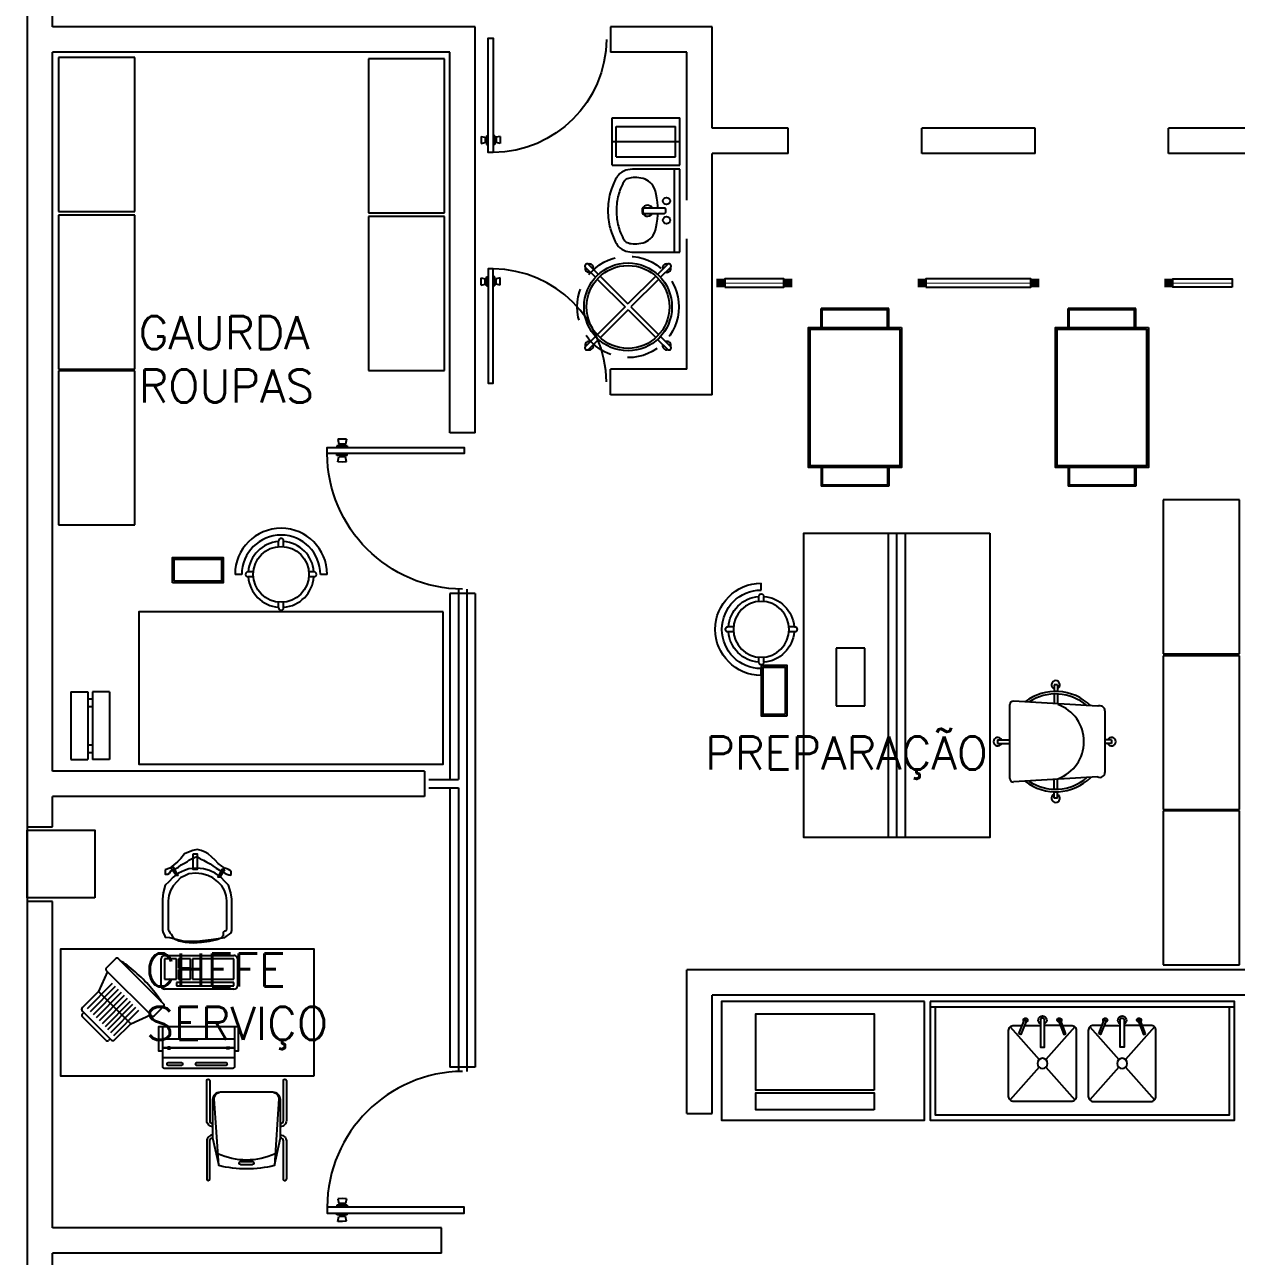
# Model space of a CAD drawing. Extents: x -358 to -207, y -206 to -105.
# Drawn here: x -270.93 to -263.73, y -143.55 to -136.27 of the extents above; entities that cross this region are included whole.
import ezdxf

# ---------------------------------------------------------------- set-up
doc = ezdxf.new("R2010")
doc.units = 0
doc.header["$LTSCALE"] = 1.5
doc.header["$MEASUREMENT"] = 0
doc.linetypes.add('HIDDEN', pattern=[0.375, 0.25, -0.125])
doc.linetypes.add('HIDDEN2', pattern=[0.1875, 0.125, -0.0625])
doc.layers.get('0').update_dxf_attribs({"linetype": 'CONTINUOUS'})
for name, color, linetype in [('9CCOLUMNA', 5, 'CONTINUOUS'), ('AREAS', 253, 'CONTINUOUS'), ('CCPTAS', 6, 'CONTINUOUS'), ('MOB', 8, 'CONTINUOUS'), ('MSAN', 6, 'CONTINUOUS'), ('MURETE', 4, 'CONTINUOUS'), ('PUERTAS', 6, 'CONTINUOUS'), ('RCMURO01', 3, 'CONTINUOUS'), ('VENT', 6, 'CONTINUOUS')]:
    doc.layers.add(name, color=color, linetype=linetype)
doc.styles.add('REG-60', font='ROMANS.shx', dxfattribs={"height": 0.195})

# ---------------------------------------------------------------- blocks, each defined once
blk = doc.blocks.new('BAN-G')
for p, q in [((-0.015, 0.1973), (-0.015, 0.1643)), ((0.015, 0.1973), (0.015, 0.1643)), ((-0.195, 0.015), (-0.1643, 0.015)), ((0.1643, 0.015), (0.195, 0.015)), ((-0.195, -0.015), (-0.1643, -0.015)), ((0.1643, -0.015), (0.195, -0.015)), ((-0.015, -0.1643), (-0.015, -0.1973)), ((0.015, -0.1643), (0.015, -0.1973))]:
    blk.add_line(p, q)
blk.add_circle((0, 0), 0.165)
for centre, radius, start, end in [((0, 0), 0.195, 94.41173, 175.58827), ((0, 0.1973), 0.015, 0, 180), ((0, 0), 0.195, 4.41173, 85.58827), ((-0.195, 0), 0.015, 87.73372, 272.26628), ((0.195, 0), 0.015, 267.73372, 92.26628), ((0, 0), 0.195, 184.41173, 265.58827), ((0, 0), 0.195, 274.41173, 355.58827), ((0, -0.1973), 0.015, 180, 0)]:
    blk.add_arc(centre, radius, start, end)
blk = doc.blocks.new('BGR')
at = {"layer": 'MOB'}
for p, q in [((-0.2725, 0), (-0.2325, 0)), ((0.2325, 0), (0.2725, 0))]:
    blk.add_line(p, q, dxfattribs=at)
for radius in [0.2725, 0.2325]:
    blk.add_arc((0, 0), radius, 180, 0, dxfattribs=at)
blk.add_blockref('BAN-G', (0, 0), dxfattribs=at)
blk = doc.blocks.new('CARRO-EST')
at = {"layer": 'MOB'}
for p, q in [((-0.525, 0.075), (-0.525, 0.475)), ((-0.4135, 0.475), (-0.525, 0.475)), ((-0.518, 0.082), (-0.518, 0.468)), ((-0.4135, 0.468), (-0.518, 0.468)), ((0.4135, 0.475), (0.525, 0.475)), ((0.4135, 0.468), (0.518, 0.468)), ((0.518, 0.082), (0.518, 0.468)), ((0.525, 0.075), (0.525, 0.475)), ((-0.4135, 0.075), (-0.525, 0.075)), ((-0.4135, 0.082), (-0.518, 0.082)), ((0.4135, 0.082), (0.518, 0.082)), ((0.4135, 0.075), (0.525, 0.075))]:
    blk.add_line(p, q, dxfattribs=at)
for points in [[(-0.4135, 0), (0.4135, 0), (0.4135, 0.55), (-0.4135, 0.55)], [(-0.4035, 0.01), (0.4035, 0.01), (0.4035, 0.54), (-0.4035, 0.54)]]:
    blk.add_lwpolyline(points, close=True, dxfattribs=at)
blk = doc.blocks.new('ANAQUEL')
for p, q in [((0.455, 0.45), (-0.455, 0.45)), ((-0.455, 0.45), (-0.455, 0)), ((0.455, 0), (0.455, 0.45)), ((-0.455, 0), (0.455, 0))]:
    blk.add_line(p, q)
blk = doc.blocks.new('CPRS')
for p, q in [((-0.0122, 0.2597), (-0.0122, 0.3453)), ((0.0122, 0.2597), (0.0122, 0.3453)), ((-0.0122, 0.0125), (-0.0122, 0.2447)), ((0.0122, 0.0125), (0.0122, 0.2447)), ((-0.3452, 0.0125), (-0.2597, 0.0125)), ((-0.2447, 0.0125), (-0.0122, 0.0125)), ((0.0122, 0.0125), (0.2447, 0.0125)), ((0.2597, 0.0125), (0.3452, 0.0125)), ((-0.3452, -0.0125), (-0.2597, -0.0125)), ((-0.2447, -0.0125), (-0.0122, -0.0125)), ((-0.0122, -0.2447), (-0.0122, -0.0125)), ((0.0122, -0.2447), (0.0122, -0.0125)), ((0.0122, -0.0125), (0.2447, -0.0125)), ((0.2597, -0.0125), (0.3452, -0.0125)), ((-0.0122, -0.3453), (-0.0122, -0.2597)), ((0.0122, -0.3453), (0.0122, -0.2597))]:
    blk.add_line(p, q)
at = {"linetype": 'HIDDEN2'}
blk.add_circle((0, 0), 0.3, dxfattribs=at)
for radius in [0.26, 0.245]:
    blk.add_circle((0, 0), radius)
for centre, radius, start, end in [((0, 0.3235), 0.025, 119.14097, 240.80131), ((0, 0.3425), 0.0125, 13.1141, 166.8859), ((0, 0.3235), 0.025, 299.19869, 60.85903), ((-0.3425, 0), 0.0125, 103.1141, 256.8859), ((-0.3235, 0), 0.025, 30, 150.85903), ((0.3235, 0), 0.025, 30, 150), ((0.3425, 0), 0.0125, 283.1141, 76.8859), ((-0.3235, 0), 0.025, 209.14097, 330), ((0.3235, 0), 0.025, 210, 330), ((0, -0.3235), 0.025, 119.14097, 240.85903), ((0, -0.3425), 0.0125, 193.1141, 346.8859), ((0, -0.3235), 0.025, 299.14097, 60.85903)]:
    blk.add_arc(centre, radius, start, end)
blk = doc.blocks.new('PUERTA')
at = {"color": 0}
for p, q in [((-1.243, 0.995), (-1.242, 1.032)), ((-1.242, 1.032), (-1.202, 1.024)), ((-1.202, 0.969), (-1.202, 1.024)), ((-1.188, 0.955), (-1.188, 1.042)), ((-1.188, 1.042), (-1.175, 1.042)), ((-1.108, 1.042), (-1.121, 1.042)), ((-1.108, 0.955), (-1.108, 1.042)), ((-1.055, 1.032), (-1.095, 1.024)), ((-1.095, 0.969), (-1.095, 1.024)), ((-1.053, 0.995), (-1.055, 1.032)), ((-1.241, 0.962), (-1.243, 0.995)), ((-1.241, 0.962), (-1.202, 0.969)), ((-1.202, 1.016), (-1.188, 1.016)), ((-1.202, 0.976), (-1.188, 0.976)), ((-1.188, 0.955), (-1.175, 0.955)), ((-1.108, 0.955), (-1.121, 0.955)), ((-1.095, 1.016), (-1.108, 1.016)), ((-1.095, 0.976), (-1.108, 0.976)), ((-1.055, 0.962), (-1.095, 0.969)), ((-1.055, 0.962), (-1.053, 0.995))]:
    blk.add_line(p, q, dxfattribs=at)
blk.add_lwpolyline([(-1.123, 1.122), (-1.174, 1.122), (-1.174, -0.013), (-1.123, -0.013), (-1.123, 1.121)], dxfattribs=at)
blk.add_arc((-1.132, -0.01), 1.132, 0.5231, 89.5602, dxfattribs=at)
blk = doc.blocks.new('B-CAMP')
for p, q in [((-0.2, -0.14), (-0.2, 0.14)), ((-0.2, 0.14), (0.2, 0.14)), ((-0.175, -0.09), (-0.175, 0.09)), ((-0.175, 0.09), (0.175, 0.09)), ((0.175, -0.09), (0.175, 0.09)), ((0.2, -0.14), (0.2, 0.14)), ((-0.2, 0), (0.2, 0)), ((-0.2, -0.14), (0.2, -0.14)), ((-0.175, -0.09), (0.175, -0.09))]:
    blk.add_line(p, q)
blk = doc.blocks.new('LAV-CH')
for p, q in [((-0.202, 0.3688), (-0.2108, 0.3618)), ((-0.1935, 0.3744), (-0.202, 0.3688)), ((-0.1854, 0.379), (-0.1935, 0.3744)), ((-0.1773, 0.3833), (-0.1854, 0.379)), ((-0.1687, 0.3875), (-0.1773, 0.3833)), ((-0.1595, 0.3918), (-0.1687, 0.3875)), ((-0.1496, 0.3959), (-0.1595, 0.3918)), ((-0.1392, 0.4), (-0.1496, 0.3959)), ((-0.1283, 0.4039), (-0.1392, 0.4)), ((-0.1168, 0.4076), (-0.1283, 0.4039)), ((-0.1056, 0.4107), (-0.1168, 0.4076)), ((-0.0924, 0.414), (-0.1039, 0.4112)), ((-0.0797, 0.4167), (-0.0924, 0.414)), ((-0.0813, 0.3653), (-0.092, 0.3626)), ((-0.0703, 0.3676), (-0.0813, 0.3653)), ((-0.0669, 0.419), (-0.0797, 0.4167)), ((-0.059, 0.3696), (-0.0703, 0.3676)), ((-0.0538, 0.4208), (-0.0669, 0.419)), ((-0.0474, 0.3712), (-0.059, 0.3696)), ((-0.0405, 0.4223), (-0.0538, 0.4208)), ((-0.0357, 0.3725), (-0.0474, 0.3712)), ((-0.0271, 0.4234), (-0.0405, 0.4223)), ((-0.0239, 0.3735), (-0.0357, 0.3725)), ((-0.0136, 0.424), (-0.0271, 0.4234)), ((-0.012, 0.3741), (-0.0239, 0.3735)), ((0, 0.4243), (-0.0136, 0.424)), ((0, 0.3743), (-0.012, 0.3741)), ((0.0136, 0.424), (0, 0.4243)), ((0.012, 0.3741), (0, 0.3743)), ((0.0239, 0.3735), (0.012, 0.3741)), ((0.0271, 0.4234), (0.0136, 0.424)), ((0.0358, 0.3725), (0.0239, 0.3735)), ((0.0405, 0.4223), (0.0271, 0.4234)), ((0.0475, 0.3712), (0.0358, 0.3725)), ((0.0538, 0.4208), (0.0405, 0.4223)), ((0.059, 0.3696), (0.0475, 0.3712)), ((0.0669, 0.419), (0.0538, 0.4208)), ((0.0703, 0.3676), (0.059, 0.3696)), ((0.0798, 0.4167), (0.0669, 0.419)), ((0.0813, 0.3653), (0.0703, 0.3676)), ((0.0924, 0.414), (0.0798, 0.4167)), ((0.092, 0.3626), (0.0813, 0.3653)), ((0.1048, 0.411), (0.0924, 0.414)), ((0.1168, 0.4076), (0.1048, 0.411)), ((0.1283, 0.4039), (0.1168, 0.4076)), ((0.1393, 0.4), (0.1283, 0.4039)), ((0.1497, 0.3959), (0.1393, 0.4)), ((0.1595, 0.3918), (0.1497, 0.3959)), ((0.1688, 0.3875), (0.1595, 0.3918)), ((0.1774, 0.3833), (0.1688, 0.3875)), ((0.1855, 0.379), (0.1774, 0.3833)), ((0.1935, 0.3744), (0.1855, 0.379)), ((0.202, 0.3688), (0.1935, 0.3744)), ((0.2109, 0.3618), (0.202, 0.3688)), ((-0.2419, 0.3061), (-0.2462, 0.2819)), ((-0.2386, 0.3186), (-0.2419, 0.3061)), ((-0.2338, 0.3308), (-0.2386, 0.3186)), ((-0.2275, 0.3425), (-0.2338, 0.3308)), ((-0.2196, 0.353), (-0.2275, 0.3425)), ((-0.2108, 0.3618), (-0.2196, 0.353)), ((-0.1931, 0.2953), (-0.1947, 0.2862)), ((-0.191, 0.3031), (-0.1931, 0.2953)), ((-0.1884, 0.3097), (-0.191, 0.3031)), ((-0.1853, 0.3154), (-0.1884, 0.3097)), ((-0.1817, 0.3202), (-0.1853, 0.3154)), ((-0.1775, 0.3244), (-0.1817, 0.3202)), ((-0.1727, 0.3282), (-0.1775, 0.3244)), ((-0.1673, 0.3317), (-0.1727, 0.3282)), ((-0.1613, 0.3352), (-0.1673, 0.3317)), ((-0.1546, 0.3387), (-0.1613, 0.3352)), ((-0.1472, 0.3424), (-0.1546, 0.3387)), ((-0.1393, 0.346), (-0.1472, 0.3424)), ((-0.1308, 0.3496), (-0.1393, 0.346)), ((-0.1218, 0.3532), (-0.1308, 0.3496)), ((-0.1123, 0.3565), (-0.1218, 0.3532)), ((-0.1023, 0.3597), (-0.1123, 0.3565)), ((-0.092, 0.3626), (-0.1023, 0.3597)), ((0.1024, 0.3597), (0.092, 0.3626)), ((0.1123, 0.3565), (0.1024, 0.3597)), ((0.1218, 0.3532), (0.1123, 0.3565)), ((0.1308, 0.3496), (0.1218, 0.3532)), ((0.1393, 0.346), (0.1308, 0.3496)), ((0.1472, 0.3424), (0.1393, 0.346)), ((0.1546, 0.3387), (0.1472, 0.3424)), ((0.1613, 0.3352), (0.1546, 0.3387)), ((0.1674, 0.3317), (0.1613, 0.3352)), ((0.1728, 0.3282), (0.1674, 0.3317)), ((0.1775, 0.3244), (0.1728, 0.3282)), ((0.1817, 0.3202), (0.1775, 0.3244)), ((0.1854, 0.3154), (0.1817, 0.3202)), ((0.1884, 0.3097), (0.1854, 0.3154)), ((0.191, 0.3031), (0.1884, 0.3097)), ((0.1931, 0.2953), (0.191, 0.3031)), ((0.1947, 0.2862), (0.1931, 0.2953)), ((0.2196, 0.353), (0.2109, 0.3618)), ((0.2275, 0.3425), (0.2196, 0.353)), ((0.2339, 0.3308), (0.2275, 0.3425)), ((0.2386, 0.3186), (0.2339, 0.3308)), ((0.242, 0.3061), (0.2386, 0.3186)), ((0.2443, 0.2931), (0.242, 0.3061)), ((0.2457, 0.2795), (0.2443, 0.2931)), ((-0.2462, 0.2819), (-0.2462, 0)), ((-0.1957, 0.2759), (-0.1961, 0.2648)), ((-0.1961, 0.2648), (-0.1959, 0.2531)), ((-0.1959, 0.2531), (-0.1948, 0.241)), ((-0.1947, 0.2862), (-0.1957, 0.2759)), ((-0.1948, 0.241), (-0.1928, 0.2288)), ((-0.1928, 0.2288), (-0.1899, 0.2167)), ((0.19, 0.2167), (0.1929, 0.2288)), ((0.1929, 0.2288), (0.1948, 0.241)), ((0.1958, 0.2759), (0.1947, 0.2862)), ((0.1948, 0.241), (0.1959, 0.2531)), ((0.1962, 0.2648), (0.1958, 0.2759)), ((0.1959, 0.2531), (0.1962, 0.2648)), ((0.2462, 0.2662), (0.2457, 0.2795)), ((0.2462, 0), (0.2462, 0.2662)), ((-0.1899, 0.2167), (-0.186, 0.205)), ((-0.186, 0.205), (-0.1809, 0.1939)), ((-0.1809, 0.1939), (-0.1744, 0.1834)), ((-0.1744, 0.1834), (-0.1665, 0.1737)), ((-0.1665, 0.1737), (-0.1567, 0.1648)), ((-0.1567, 0.1648), (-0.145, 0.1567)), ((-0.145, 0.1567), (-0.1311, 0.1496)), ((-0.1311, 0.1496), (-0.1149, 0.1435)), ((-0.016, 0.2101), (-0.016, 0.0896)), ((0.0075, 0.2182), (-0.0079, 0.2182)), ((0.0156, 0.0896), (0.0156, 0.2101)), ((0.1149, 0.1435), (0.1312, 0.1496)), ((0.1312, 0.1496), (0.1451, 0.1567)), ((0.1451, 0.1567), (0.1568, 0.1648)), ((0.1568, 0.1648), (0.1665, 0.1737)), ((0.1665, 0.1737), (0.1745, 0.1834)), ((0.1745, 0.1834), (0.1809, 0.1939)), ((0.1809, 0.1939), (0.186, 0.205)), ((0.186, 0.205), (0.19, 0.2167)), ((-0.1149, 0.1435), (-0.096, 0.1384)), ((-0.096, 0.1384), (-0.0744, 0.1345)), ((-0.0744, 0.1345), (-0.0508, 0.1317)), ((-0.0508, 0.1317), (-0.0257, 0.13)), ((-0.0257, 0.13), (-0.014, 0.1297)), ((-0.0079, 0.0815), (0.0075, 0.0815)), ((0.0141, 0.1297), (0.0258, 0.13)), ((0.0258, 0.13), (0.0508, 0.1317)), ((0.0508, 0.1317), (0.0745, 0.1345)), ((0.0745, 0.1345), (0.096, 0.1384)), ((0.096, 0.1384), (0.1149, 0.1435)), ((-0.2462, 0.03), (0.2462, 0.03)), ((-0.2462, 0), (0.2462, 0))]:
    blk.add_line(p, q)
for centre in [(-0.0562, 0.0776), (0.0573, 0.0776)]:
    blk.add_circle(centre, 0.0211)
for centre, radius, start, end in [((-0.0002, 0.1902), 0.0324, 299.1764, 240.8236), ((-0.0079, 0.2101), 0.0081, 90, 180), ((0.0075, 0.2101), 0.0081, 0, 90), ((-0.0079, 0.0896), 0.0081, 180, 270), ((0.0075, 0.0896), 0.0081, 270, 360)]:
    blk.add_arc(centre, radius, start, end)
blk = doc.blocks.new('SILLA-AG')
for p, q in [((-0.0096, 0.1625), (0.0104, 0.1625)), ((-0.0096, 0.1625), (-0.0096, 0.1241)), ((0.0104, 0.1625), (0.0104, 0.1241)), ((-0.2088, 0.0812), (-0.2387, -0.4172)), ((-0.1817, 0.1241), (0.1817, 0.1241)), ((0.2088, 0.0812), (0.2387, -0.4172)), ((-0.3353, -0.1573), (-0.3353, -0.1773)), ((-0.3353, -0.1573), (-0.2966, -0.1573)), ((-0.3353, -0.1773), (-0.2966, -0.1773)), ((-0.2816, -0.1773), (-0.2244, -0.1773)), ((-0.2815, -0.1573), (-0.2231, -0.1573)), ((0.2815, -0.1573), (0.2231, -0.1573)), ((0.2816, -0.1773), (0.2244, -0.1773)), ((0.3353, -0.1573), (0.2966, -0.1573)), ((0.3353, -0.1773), (0.2966, -0.1773)), ((0.3353, -0.1573), (0.3353, -0.1773)), ((0.2188, -0.4384), (-0.2188, -0.4384)), ((-0.0096, -0.5105), (-0.0096, -0.4384)), ((0.0104, -0.5105), (0.0104, -0.4384)), ((-0.0096, -0.5105), (0.0104, -0.5105))]:
    blk.add_line(p, q)
for centre, radius, start, end in [((0.0004, 0.1625), 0.025, 293.57818, 246.42182), ((-0.1817, 0.0941), 0.03, 90, 205.50196), ((0.1817, 0.0941), 0.03, 334.49804, 90), ((0, -0.168), 0.2967, 135.39513, 217.73761), ((0, -0.168), 0.2817, 139.01632, 214.11642), ((0, -0.2327), 0.2327, 19.70595, 160.29405), ((0, -0.168), 0.2967, 322.26239, 44.60487), ((0, -0.168), 0.2817, 325.88358, 40.98368), ((-0.3353, -0.1673), 0.025, 23.57818, 336.42182), ((0.3353, -0.1673), 0.025, 203.57818, 156.42182), ((-0.2188, -0.4184), 0.02, 176.56637, 270), ((0.2188, -0.4184), 0.02, 270, 3.43363), ((0.0004, -0.5105), 0.025, 113.57818, 66.42182)]:
    blk.add_arc(centre, radius, start, end)
blk = doc.blocks.new('CESTO')
for points in [[(-0.0775, 0.1591), (0.0725, 0.1591), (0.0725, -0.1409), (-0.0775, -0.1409)], [(-0.0675, 0.1491), (0.0625, 0.1491), (0.0625, -0.1309), (-0.0675, -0.1309)]]:
    blk.add_lwpolyline(points, close=True)
blk = doc.blocks.new('ESC-3P')
at = {"layer": 'MOB'}
for p, q in [((-0.2276, 0.2), (-0.1276, 0.2)), ((-0.2276, 0.2), (-0.2276, -0.2)), ((-0.1276, 0.2), (-0.1276, -0.2)), ((-0.1276, 0.1589), (-0.1, 0.1589)), ((-0.1, 0.2), (-0.1, -0.2)), ((0, 0.2), (-0.1, 0.2)), ((0, 0.2), (0, -0.2)), ((-0.1276, 0.1141), (-0.1, 0.1141)), ((-0.1276, -0.1141), (-0.1, -0.1141)), ((-0.2276, -0.2), (-0.1276, -0.2)), ((-0.1276, -0.1589), (-0.1, -0.1589)), ((0, -0.2), (-0.1, -0.2))]:
    blk.add_line(p, q, dxfattribs=at)
blk = doc.blocks.new('SILLA-A-A')
for p, q in [((-0.0349, 0.4269), (0.0349, 0.4269)), ((-0.0349, 0.4095), (0.0349, 0.4095))]:
    blk.add_line(p, q)
for points in [[(-0.2004, 0.2527, -0.414214), (-0.2353, 0.2875), (-0.2353, 0.5141, -1), (-0.2178, 0.5141), (-0.2178, 0.2875, 0.414214), (-0.2004, 0.2701)], [(0.2004, 0.2527, 0.414214), (0.2353, 0.2875), (0.2353, 0.5141, 1), (0.2178, 0.5141), (0.2178, 0.2875, -0.414214), (0.2004, 0.2701)], [(0.162, 0.0003, 0.342318), (0.1909, 0.0387), (0.1648, 0.4332, 0.120336), (-0.1648, 0.4332), (-0.1909, 0.0387, 0.342318), (-0.162, 0.0003)], [(0.1648, 0.4332), (0.2004, 0.2701), (0.2004, 0.0436, -0.414214), (0.1568, 0), (-0.1568, 0, -0.414214), (-0.2004, 0.0436), (-0.2004, 0.2701), (-0.1648, 0.4332)], [(-0.2004, 0.2025, 0.414214), (-0.2353, 0.1677), (-0.2353, -0.0697, 1), (-0.2178, -0.0697), (-0.2178, 0.1677, -0.414214), (-0.2004, 0.1851)], [(0.2004, 0.1851, -0.414214), (0.2178, 0.1677), (0.2178, -0.0697, 1), (0.2353, -0.0697), (0.2353, 0.1677, 0.414214), (0.2004, 0.2025)]]:
    blk.add_lwpolyline(points, format="xyb")
for centre, radius, start, end in [((0, 0), 0.4008, 64.99251, 115.00749), ((-0.0349, 0.4182), 0.00871, 90, 270), ((0.0349, 0.4182), 0.00871, 270, 90)]:
    blk.add_arc(centre, radius, start, end)
blk = doc.blocks.new('S-1')
at = {"linetype": 'Continuous'}
for points in [[(-0.4289, -0.1906), (-0.4261, -0.1906), (-0.4205, -0.1906), (-0.4135, -0.1906), (-0.4091, -0.1906), (-0.4036, -0.1906), (-0.4036, -0.1738), (-0.4106, -0.1652), (-0.4247, -0.1539), (-0.4247, -0.1513), (-0.4247, -0.1511), (-0.4261, -0.1484), (-0.4261, -0.1484), (-0.4346, -0.1302), (-0.4458, -0.1119), (-0.4583, -0.095), (-0.4683, -0.0767), (-0.4794, -0.0584), (-0.4866, -0.05), (-0.4935, -0.0345), (-0.5077, -0.0022), (-0.4935, 0.0175), (-0.4865, 0.0358), (-0.4753, 0.0555), (-0.4641, 0.0752), (-0.4528, 0.0906), (-0.4388, 0.1119), (-0.4275, 0.1314), (-0.4177, 0.1511), (-0.4106, 0.1624), (-0.4036, 0.175), (-0.3994, 0.1863), (-0.398, 0.1975), (-0.4008, 0.1977), (-0.4064, 0.2005), (-0.4135, 0.2005), (-0.4177, 0.2003), (-0.4261, 0.1947), (-0.4316, 0.1849), (-0.4346, 0.1736), (-0.4388, 0.1625), (-0.4513, 0.1441), (-0.4669, 0.1231), (-0.4865, 0.1047), (-0.5035, 0.085), (-0.5232, 0.0641), (-0.5344, 0.0456), (-0.5443, 0.0219), (-0.5497, -0.0006), (-0.5443, -0.0275), (-0.533, -0.0528), (-0.5232, -0.0766), (-0.4964, -0.0977), (-0.4767, -0.1175), (-0.4583, -0.14), (-0.4402, -0.1625), (-0.4289, -0.1906)], [(-0.0295, -0.1653), (-0.0098, -0.0852), (-0.007, -0.0022), (-0.0169, 0.0822), (-0.0295, 0.1624), (-0.0408, 0.1778), (-0.0492, 0.1905), (-0.0577, 0.2003), (-0.0716, 0.2031), (-0.256, 0.2031), (-0.2925, 0.1977), (-0.3389, 0.1849), (-0.3586, 0.1639), (-0.3853, 0.1385), (-0.4091, 0.1062), (-0.4247, 0.0725), (-0.4346, 0.0358), (-0.4388, -0.0022), (-0.4388, -0.0022), (-0.4346, -0.05), (-0.4247, -0.0767), (-0.4091, -0.1119), (-0.3853, -0.1428), (-0.3586, -0.1681), (-0.3389, -0.1906), (-0.2925, -0.2019), (-0.256, -0.2061), (-0.0716, -0.2061), (-0.0561, -0.2019), (-0.0435, -0.1934), (-0.0323, -0.1906), (-0.0295, -0.1653)], [(-0.4316, 0.1624), (-0.4332, 0.1469), (-0.3881, 0.1202), (-0.388, 0.1342), (-0.4316, 0.1624)], [(-0.0224, -0.1344), (-0.0097, -0.1103), (-0.0014, -0.0711), (0.0014, -0.0247), (-0.0014, 0.0247), (-0.007, 0.0725), (-0.0169, 0.1145), (-0.0281, 0.1414), (-0.0435, 0.1539), (-0.0619, 0.1555), (-0.0689, 0.1639), (-0.0731, 0.1722), (-0.0816, 0.175), (-0.2461, 0.175), (-0.277, 0.1695), (-0.3066, 0.161), (-0.3347, 0.1441), (-0.3586, 0.1216), (-0.3825, 0.0906), (-0.3966, 0.0625), (-0.4064, 0.0275), (-0.4106, -0.0092), (-0.4106, -0.0092), (-0.4064, -0.05), (-0.3966, -0.0709), (-0.3825, -0.0991), (-0.3586, -0.1217), (-0.3347, -0.1428), (-0.3066, -0.1583), (-0.277, -0.1681), (-0.2461, -0.1723), (-0.0816, -0.1723), (-0.0802, -0.1723), (-0.0773, -0.1723), (-0.0731, -0.1709), (-0.0661, -0.1667), (-0.0577, -0.1625), (-0.0491, -0.1555), (-0.0352, -0.1469), (-0.0224, -0.1344)], [(-0.5232, -0.0247), (-0.5232, -0.0008), (-0.4317, -0.0008), (-0.4316, -0.0247), (-0.5232, -0.0247)], [(-0.4416, -0.1569), (-0.4444, -0.1428), (-0.3966, -0.116), (-0.3966, -0.1259), (-0.4416, -0.1569)]]:
    blk.add_lwpolyline(points, dxfattribs=at)
blk = doc.blocks.new('COMPUTADORA')
for p, q in [((0.5062, 0.4728), (0.3577, 0.3243)), ((0.5239, 0.4551), (0.3754, 0.3066)), ((0.5416, 0.4375), (0.3931, 0.289)), ((0.5009, 0.4993), (0.4055, 0.4039)), ((0.6918, 0.3296), (0.5221, 0.4993)), ((0.5258, 0.4923), (0.5364, 0.5029)), ((0.5505, 0.5029), (0.6919, 0.3614)), ((0.4055, 0.4039), (0.2888, 0.3508)), ((0.5964, 0.213), (0.4055, 0.4039)), ((0.5558, 0.4198), (0.4073, 0.2713)), ((0.5735, 0.4021), (0.425, 0.2536)), ((0.5912, 0.3844), (0.4427, 0.2359)), ((0.6089, 0.3668), (0.4604, 0.2183)), ((0.2676, 0.3579), (0.211, 0.3013)), ((0.5504, 0.0892), (0.2817, 0.3579)), ((0.6265, 0.3491), (0.478, 0.2006)), ((0.6442, 0.3314), (0.4957, 0.1829)), ((0.6619, 0.3137), (0.5134, 0.1652)), ((0.5964, 0.213), (0.6918, 0.3084)), ((0.6919, 0.3473), (0.6813, 0.3367)), ((0.211, 0.2872), (0.4797, 0.0185)), ((-0.225, 0.02), (-0.225, 0.18)), ((-0.205, 0.2), (0.205, 0.2)), ((0.135, 0.18), (-0.205, 0.18)), ((-0.205, 0.18), (-0.205, 0.16)), ((-0.205, 0.16), (0.135, 0.16)), ((0.135, 0.16), (0.135, 0.18)), ((0.225, 0.18), (0.225, 0.02)), ((0.5433, 0.0963), (0.5964, 0.213)), ((0.04, 0.14), (-0.205, 0.14)), ((-0.205, 0.14), (-0.205, 0.02)), ((0.04, 0.02), (0.04, 0.14)), ((0.1225, 0.14), (0.0525, 0.14)), ((0.0525, 0.14), (0.0525, 0.0863)), ((0.0525, 0.0863), (0.1225, 0.0863)), ((0.1225, 0.0737), (0.0525, 0.0737)), ((0.0525, 0.0737), (0.0525, 0.02)), ((0.1225, 0.0863), (0.1225, 0.14)), ((0.1225, 0.02), (0.1225, 0.0737)), ((0.135, 0.14), (0.135, 0.02)), ((0.205, 0.14), (0.135, 0.14)), ((0.205, 0.02), (0.205, 0.14)), ((0.4938, 0.0185), (0.5504, 0.0751)), ((-0.205, 0.02), (0.04, 0.02)), ((0.205, 0), (-0.205, 0)), ((0.0525, 0.02), (0.1225, 0.02)), ((0.135, 0.02), (0.205, 0.02))]:
    blk.add_line(p, q)
for centre, radius, start, end in [((0.5115, 0.4887), 0.015, 45, 135), ((0.5434, 0.4958), 0.01, 45, 135), ((0.2181, 0.2943), 0.01, 135, 225), ((0.2746, 0.3508), 0.01, 45, 135), ((0.6812, 0.319), 0.015, 315, 45), ((0.6849, 0.3544), 0.01, 315, 45), ((0.6557, 0.542), 0.5082, 211.7427, 217.23162), ((0.9839, 0.7914), 0.9204, 217.23162, 225), ((-0.205, 0.18), 0.02, 90, 180), ((0.205, 0.18), 0.02, 360, 90), ((0.9839, 0.7914), 0.9204, 225, 232.76838), ((0.5433, 0.0821), 0.01, 315, 45), ((-0.205, 0.02), 0.02, 180, 270), ((0.205, 0.02), 0.02, 270, 360), ((0.7345, 0.4632), 0.5082, 232.76838, 238.2573), ((0.4868, 0.0256), 0.01, 225, 315)]:
    blk.add_arc(centre, radius, start, end)
blk = doc.blocks.new('IMPRESORA')
for p, q in [((-0.1863, 0.2121), (-0.1863, -0.2121)), ((-0.1291, 0.2121), (-0.1291, 0.1827)), ((-0.1291, 0.1681), (-0.129, -0.1681)), ((-0.1262, 0.2121), (-0.1262, 0.1827)), ((-0.1262, 0.1681), (-0.1262, -0.1681)), ((-0.0729, -0.2121), (-0.0729, 0.2121)), ((-0.129, -0.1827), (-0.129, -0.2121)), ((-0.1262, -0.1827), (-0.1262, -0.2121))]:
    blk.add_line(p, q)
blk.add_lwpolyline([(-0.1456, -0.2121), (-0.1456, -0.2347), (0, -0.2347), (0, 0.2347), (-0.1456, 0.2347), (-0.1456, 0.2121)])
blk.add_lwpolyline([(0, 0.2121), (-0.2392, 0.2121, 0.414214), (-0.248, 0.2033), (-0.248, -0.2033, 0.414214), (-0.2392, -0.2121), (0, -0.2121)], format="xyb")
for points in [[(-0.2304, 0.16), (-0.2304, -0.0085, 0.414214), (-0.2216, -0.0173), (-0.2215, -0.0173, 0.414214), (-0.2127, -0.0085), (-0.2127, 0.16, 0.414214), (-0.2215, 0.1688), (-0.2216, 0.1688, 0.414214)], [(-0.2127, -0.1037, 0.414214), (-0.2215, -0.0949), (-0.2216, -0.0949, 0.414214), (-0.2304, -0.1037), (-0.2304, -0.1769, 0.414214), (-0.2216, -0.1857), (-0.2215, -0.1857, 0.414214), (-0.2127, -0.1769)]]:
    blk.add_lwpolyline(points, format="xyb", close=True)
for points in [[(-0.1319, 0.1827), (-0.1319, 0.1681), (-0.1225, 0.1681), (-0.1225, 0.1827)], [(-0.1225, -0.1681), (-0.1225, -0.1827), (-0.1319, -0.1827), (-0.1319, -0.1681)]]:
    blk.add_lwpolyline(points, close=True)
blk = doc.blocks.new('T180D')
for p, q in [((0.9, 0.67), (-0.9, 0.67)), ((-0.4268, 0.5512), (-0.2555, 0.3575)), ((-0.1302, 0.56), (-0.2231, 0.56)), ((-0.0444, 0.5512), (-0.2158, 0.3575)), ((0.0444, 0.5512), (0.2158, 0.3575)), ((0.1302, 0.56), (0.2231, 0.56)), ((0.4268, 0.5512), (0.2555, 0.3575)), ((-0.2555, 0.3125), (-0.4268, 0.1188)), ((-0.2158, 0.3125), (-0.0444, 0.1188)), ((0.2158, 0.3125), (0.0444, 0.1188)), ((0.2555, 0.3125), (0.4268, 0.1188))]:
    blk.add_line(p, q)
for points in [[(0.9, 0.7), (0.9, 0), (-0.9, 0), (-0.9, 0.7)], [(-0.3745, 0.5096), (-0.3414, 0.5929), (-0.3298, 0.5883), (-0.3628, 0.505)], [(-0.0968, 0.5096), (-0.1298, 0.5929), (-0.1414, 0.5883), (-0.1084, 0.505)], [(0.0968, 0.5096), (0.1298, 0.5929), (0.1414, 0.5883), (0.1084, 0.505)], [(0.3745, 0.5096), (0.3414, 0.5929), (0.3298, 0.5883), (0.3628, 0.505)]]:
    blk.add_lwpolyline(points, close=True)
for points in [[(0.87, 0.67), (0.87, 0.03), (-0.87, 0.03), (-0.87, 0.67)], [(-0.3411, 0.56), (-0.2481, 0.56)], [(0.3411, 0.56), (0.2481, 0.56)]]:
    blk.add_lwpolyline(points)
for points in [[(-0.2231, 0.5906, 1), (-0.2481, 0.5906), (-0.2481, 0.43), (-0.2231, 0.43)], [(0.2231, 0.5906, -1), (0.2481, 0.5906), (0.2481, 0.43), (0.2231, 0.43)]]:
    blk.add_lwpolyline(points, format="xyb", close=True)
for points in [[(-0.1168, 0.56), (-0.0656, 0.56, -0.414214), (-0.0356, 0.53), (-0.0356, 0.14, -0.414214), (-0.0656, 0.11), (-0.4056, 0.11, -0.414214), (-0.4356, 0.14), (-0.4356, 0.53, -0.414214), (-0.4056, 0.56), (-0.3545, 0.56)], [(0.1168, 0.56), (0.0656, 0.56, 0.414214), (0.0356, 0.53), (0.0356, 0.14, 0.414214), (0.0656, 0.11), (0.4056, 0.11, 0.414214), (0.4356, 0.14), (0.4356, 0.53, 0.414214), (0.4056, 0.56), (0.3545, 0.56)]]:
    blk.add_lwpolyline(points, format="xyb")
for centre in [(-0.2356, 0.335), (0.2356, 0.335)]:
    blk.add_circle(centre, 0.03)
for centre, radius, start, end in [((-0.3356, 0.5906), 0.0125, 278.38141, 218.38141), ((-0.2356, 0.5906), 0.025, 300, 240), ((-0.1356, 0.5906), 0.0125, 321.61859, 261.61859), ((0.1356, 0.5906), 0.0125, 278.38141, 218.38141), ((0.2356, 0.5906), 0.025, 300, 240), ((0.3356, 0.5906), 0.0125, 321.61859, 261.61859)]:
    blk.add_arc(centre, radius, start, end)

msp = doc.modelspace()

# ---------------------------------------------------------------- linework, layer by layer
at = {"layer": '9CCOLUMNA'}
msp.add_lwpolyline([(-270.5102, -141.4298), (-270.9102, -141.4298), (-270.9102, -141.0298), (-270.5102, -141.0298)], close=True, dxfattribs=at)
at = {"layer": 'AREAS'}
msp.add_lwpolyline([(-229.2842, -133.8298), (-270.9102, -133.8298), (-270.9102, -151.8298), (-273.9302, -151.8298), (-273.9302, -155.8298), (-263.7102, -155.8298), (-263.7102, -191.8298), (-225.6302, -191.8298), (-225.6302, -166.8172), (-219.2102, -166.8172), (-219.2102, -158.8498), (-222.8102, -158.8498), (-222.8102, -148.4801), (-227.603, -148.4801, 0.916198)], format="xyb", close=True, dxfattribs=at)
at = {"layer": 'CCPTAS'}
for p, q in [((-268.3602, -139.6048), (-268.3602, -140.7298)), ((-268.3102, -139.6048), (-268.3102, -142.4548)), ((-268.5352, -140.7298), (-268.3602, -140.7298)), ((-268.5352, -140.7798), (-268.3602, -140.7798)), ((-268.3602, -140.7798), (-268.3602, -142.4548))]:
    msp.add_line(p, q, dxfattribs=at)
at = {"layer": 'MOB'}
for p, q in [((-265.8172, -141.0729), (-265.8172, -139.2729)), ((-265.7672, -141.0729), (-265.7672, -139.2729)), ((-265.7172, -141.0729), (-265.7172, -139.2729))]:
    msp.add_line(p, q, dxfattribs=at)
for points in [[(-265.2172, -139.2729), (-265.2172, -141.0729), (-266.3172, -141.0729), (-266.3172, -139.2729)], [(-268.4501, -139.7391), (-270.2501, -139.7391), (-270.2501, -140.6391), (-268.4501, -140.6391)], [(-269.2135, -142.4818), (-269.2135, -141.7318), (-270.7135, -141.7318), (-270.7135, -142.4818)], [(-265.6036, -142.0428), (-266.8036, -142.0428), (-266.8036, -142.7428), (-265.6036, -142.7428)], [(-265.9017, -142.5653), (-266.6017, -142.5653), (-266.6017, -142.1153), (-265.9017, -142.1153)], [(-265.9017, -142.6824), (-266.6017, -142.6824), (-266.6017, -142.5824), (-265.9017, -142.5824)]]:
    msp.add_lwpolyline(points, close=True, dxfattribs=at)
at = {"layer": 'MURETE'}
for p, q in [((-268.4102, -139.6298), (-268.4102, -140.7298)), ((-268.2602, -139.6298), (-268.4102, -139.6298)), ((-268.2602, -139.6298), (-268.2602, -142.4298)), ((-268.4102, -140.7798), (-268.4102, -142.4298)), ((-268.2602, -142.4298), (-268.4102, -142.4298))]:
    msp.add_line(p, q, dxfattribs=at)
at = {"layer": 'RCMURO01'}
for p, q in [((-270.9102, -134.2498), (-270.9102, -141.0098)), ((-270.7602, -136.2798), (-270.7602, -134.2498)), ((-268.2602, -136.2798), (-270.7602, -136.2798)), ((-268.2602, -138.6798), (-268.2602, -136.2798)), ((-266.8602, -136.2798), (-267.4602, -136.2798)), ((-267.4602, -136.2798), (-267.4602, -136.4298)), ((-266.8602, -136.8798), (-266.8602, -136.2798)), ((-268.4102, -136.4298), (-270.7602, -136.4298)), ((-270.7602, -140.6798), (-270.7602, -136.4298)), ((-268.4102, -138.6798), (-268.4102, -136.4298)), ((-267.0102, -136.4298), (-267.4602, -136.4298)), ((-267.0102, -137.3055), (-267.0102, -136.4298)), ((-266.4102, -136.8798), (-266.8602, -136.8798)), ((-266.4102, -137.0298), (-266.4102, -136.8798)), ((-264.9502, -136.8798), (-265.6202, -136.8798)), ((-265.6202, -137.0298), (-265.6202, -136.8798)), ((-264.9502, -137.0298), (-264.9502, -136.8798)), ((-263.7102, -136.8798), (-264.1602, -136.8798)), ((-264.1602, -137.0298), (-264.1602, -136.8798)), ((-266.8602, -138.4548), (-266.8602, -137.0298)), ((-266.4102, -137.0298), (-266.8602, -137.0298)), ((-264.9502, -137.0298), (-265.6202, -137.0298)), ((-263.7102, -137.0298), (-264.1602, -137.0298)), ((-267.0102, -138.3048), (-267.0102, -137.533)), ((-267.4602, -138.4548), (-267.4602, -138.3048)), ((-267.0102, -138.3048), (-267.4602, -138.3048)), ((-266.8602, -138.4548), (-267.4602, -138.4548)), ((-268.2602, -138.6798), (-268.4102, -138.6798)), ((-268.5602, -140.6798), (-270.7602, -140.6798)), ((-268.5602, -140.6798), (-268.5602, -140.8298)), ((-270.7602, -141.0098), (-270.7602, -140.8298)), ((-268.5602, -140.8298), (-270.7602, -140.8298)), ((-270.9102, -141.4498), (-270.9102, -148.2098)), ((-270.7602, -143.3798), (-270.7602, -141.4498)), ((-263.7102, -141.8548), (-267.0102, -141.8548)), ((-267.0102, -142.7048), (-267.0102, -141.8548)), ((-263.7102, -142.0048), (-266.8602, -142.0048)), ((-266.8602, -142.7048), (-266.8602, -142.0048)), ((-267.0102, -142.7048), (-266.8602, -142.7048)), ((-268.4602, -143.3798), (-270.7602, -143.3798)), ((-268.4602, -143.5298), (-268.4602, -143.3798)), ((-268.4602, -143.5298), (-270.7602, -143.5298)), ((-270.7602, -146.3798), (-270.7602, -143.5298))]:
    msp.add_line(p, q, dxfattribs=at)
for points in [[(-270.9102, -141.0098), (-270.7602, -141.0098)], [(-270.7602, -141.4498), (-270.9102, -141.4498)]]:
    msp.add_lwpolyline(points, dxfattribs=at)
at = {"layer": 'VENT'}
for points in [[(-266.7852, -137.7948, 0.006, 0.006, 0), (-266.4352, -137.7948, 0.006, 0.006, 0)], [(-265.5952, -137.7948, 0.006, 0.006, 0), (-264.9752, -137.7948, 0.006, 0.006, 0)], [(-263.7852, -137.7948, 0.006, 0.006, 0), (-264.1352, -137.7948, 0.006, 0.006, 0)]]:
    msp.add_lwpolyline(points, format="xyseb", dxfattribs=at)
for points in [[(-266.7852, -137.8198), (-266.4352, -137.8198), (-266.4352, -137.7698), (-266.7852, -137.7698)], [(-265.5952, -137.8198), (-264.9752, -137.8198), (-264.9752, -137.7698), (-265.5952, -137.7698)], [(-263.7852, -137.8198), (-264.1352, -137.8198), (-264.1352, -137.7698), (-263.7852, -137.7698)]]:
    msp.add_lwpolyline(points, close=True, dxfattribs=at)
for points in [[(-266.8352, -137.8198), (-266.8352, -137.7698), (-266.7852, -137.8198), (-266.7852, -137.7698)], [(-266.3852, -137.8198), (-266.3852, -137.7698), (-266.4352, -137.8198), (-266.4352, -137.7698)], [(-265.6452, -137.8198), (-265.6452, -137.7698), (-265.5952, -137.8198), (-265.5952, -137.7698)], [(-264.9252, -137.8198), (-264.9252, -137.7698), (-264.9752, -137.8198), (-264.9752, -137.7698)], [(-264.1852, -137.8198), (-264.1852, -137.7698), (-264.1352, -137.8198), (-264.1352, -137.7698)]]:
    msp.add_solid(points, dxfattribs=at)

# ---------------------------------------------------------------- block references
msp.add_blockref('ESC-3P', (-270.4238, -140.4115))
at = {"layer": 'MOB'}
for name, p, rotation in [('ANAQUEL', (-270.7241, -136.9168), 270), ('ANAQUEL', (-268.8922, -136.9251), 270), ('ANAQUEL', (-270.7241, -137.8488), 270), ('ANAQUEL', (-268.8922, -137.8572), 270), ('CPRS', (-267.3572, -137.9359), 225), ('ANAQUEL', (-270.7241, -138.7694), 270), ('ANAQUEL', (-264.1921, -139.5323), 270), ('BGR', (-269.4086, -139.517), 180), ('CESTO', (-269.8912, -139.489), 90), ('ANAQUEL', (-264.1921, -140.4528), 270), ('CESTO', (-266.4952, -140.1955), 180), ('SILLA-AG', (-264.6608, -140.5056), 270), ('ANAQUEL', (-264.1921, -141.3694), 270), ('S-1', (-269.9038, -141.693), 270), ('COMPUTADORA', (-269.8921, -141.7692), 180)]:
    msp.add_blockref(name, p, dxfattribs=dict(at, rotation=rotation))
msp.add_blockref('B-CAMP', (-267.2513, -136.9586), dxfattribs=at)
at = {"layer": 'MOB', "linetype": 'HIDDEN', "xscale": -1, "rotation": 90}
for p in [(-265.7402, -138.471), (-264.2802, -138.471)]:
    msp.add_blockref('CARRO-EST', p, dxfattribs=at)
at = {"layer": 'MOB', "xscale": -1}
for name, p, rotation in [('BGR', (-266.5692, -139.8419), 270), ('IMPRESORA', (-269.8966, -142.1895), 270), ('SILLA-A-A', (-269.6129, -142.5786), 180)]:
    msp.add_blockref(name, p, dxfattribs=dict(at, rotation=rotation))
at = {"layer": 'MOB', "xscale": 0.375, "yscale": 0.375, "zscale": 0.375, "rotation": 270}
msp.add_blockref('ANAQUEL', (-266.1258, -140.1232), dxfattribs=at)
at = {"layer": 'MSAN', "rotation": 90}
msp.add_blockref('LAV-CH', (-267.0517, -137.3671), dxfattribs=at)
at = {"layer": 'MSAN', "xscale": -1}
msp.add_blockref('T180D', (-264.6708, -142.7428), dxfattribs=at)
at = {"layer": 'PUERTAS'}
for p, xscale, yscale, zscale, rotation in [((-267.4852, -136.3548), -0.5958822202518732, 0.5958822202518732, 0.5958822202518732, 179.9999999999991), ((-268.3352, -139.6048), -0.7141831811940235, 0.7141831811940235, 0.7141831811940235, 89.99999999999913), ((-268.3352, -142.4548), 0.7141831811940235, 0.7141831811940235, 0.7141831811940235, 90.00000000000087)]:
    msp.add_blockref('PUERTA', p, dxfattribs=dict(at, xscale=xscale, yscale=yscale, zscale=zscale, rotation=rotation))
at = {"layer": 'PUERTAS', "xscale": 0.5958822202518732, "yscale": 0.5958822202518732, "zscale": 0.5958822202518732}
msp.add_blockref('PUERTA', (-267.4852, -138.3798), dxfattribs=at)

# ---------------------------------------------------------------- texts
at = {"style": 'REG-60'}
for s, p in [('GAURDA', (-270.2507, -138.1854)), ('ROUPAS', (-270.2507, -138.5011)), ('PREPARAÇÃO', (-266.9005, -140.6708)), ('CHEFE', (-270.2095, -141.9531)), ('SERVIÇO', (-270.2095, -142.2688))]:
    msp.add_text(s, height=0.195, dxfattribs=at).set_placement(p)

doc.saveas('drawing.dxf')
